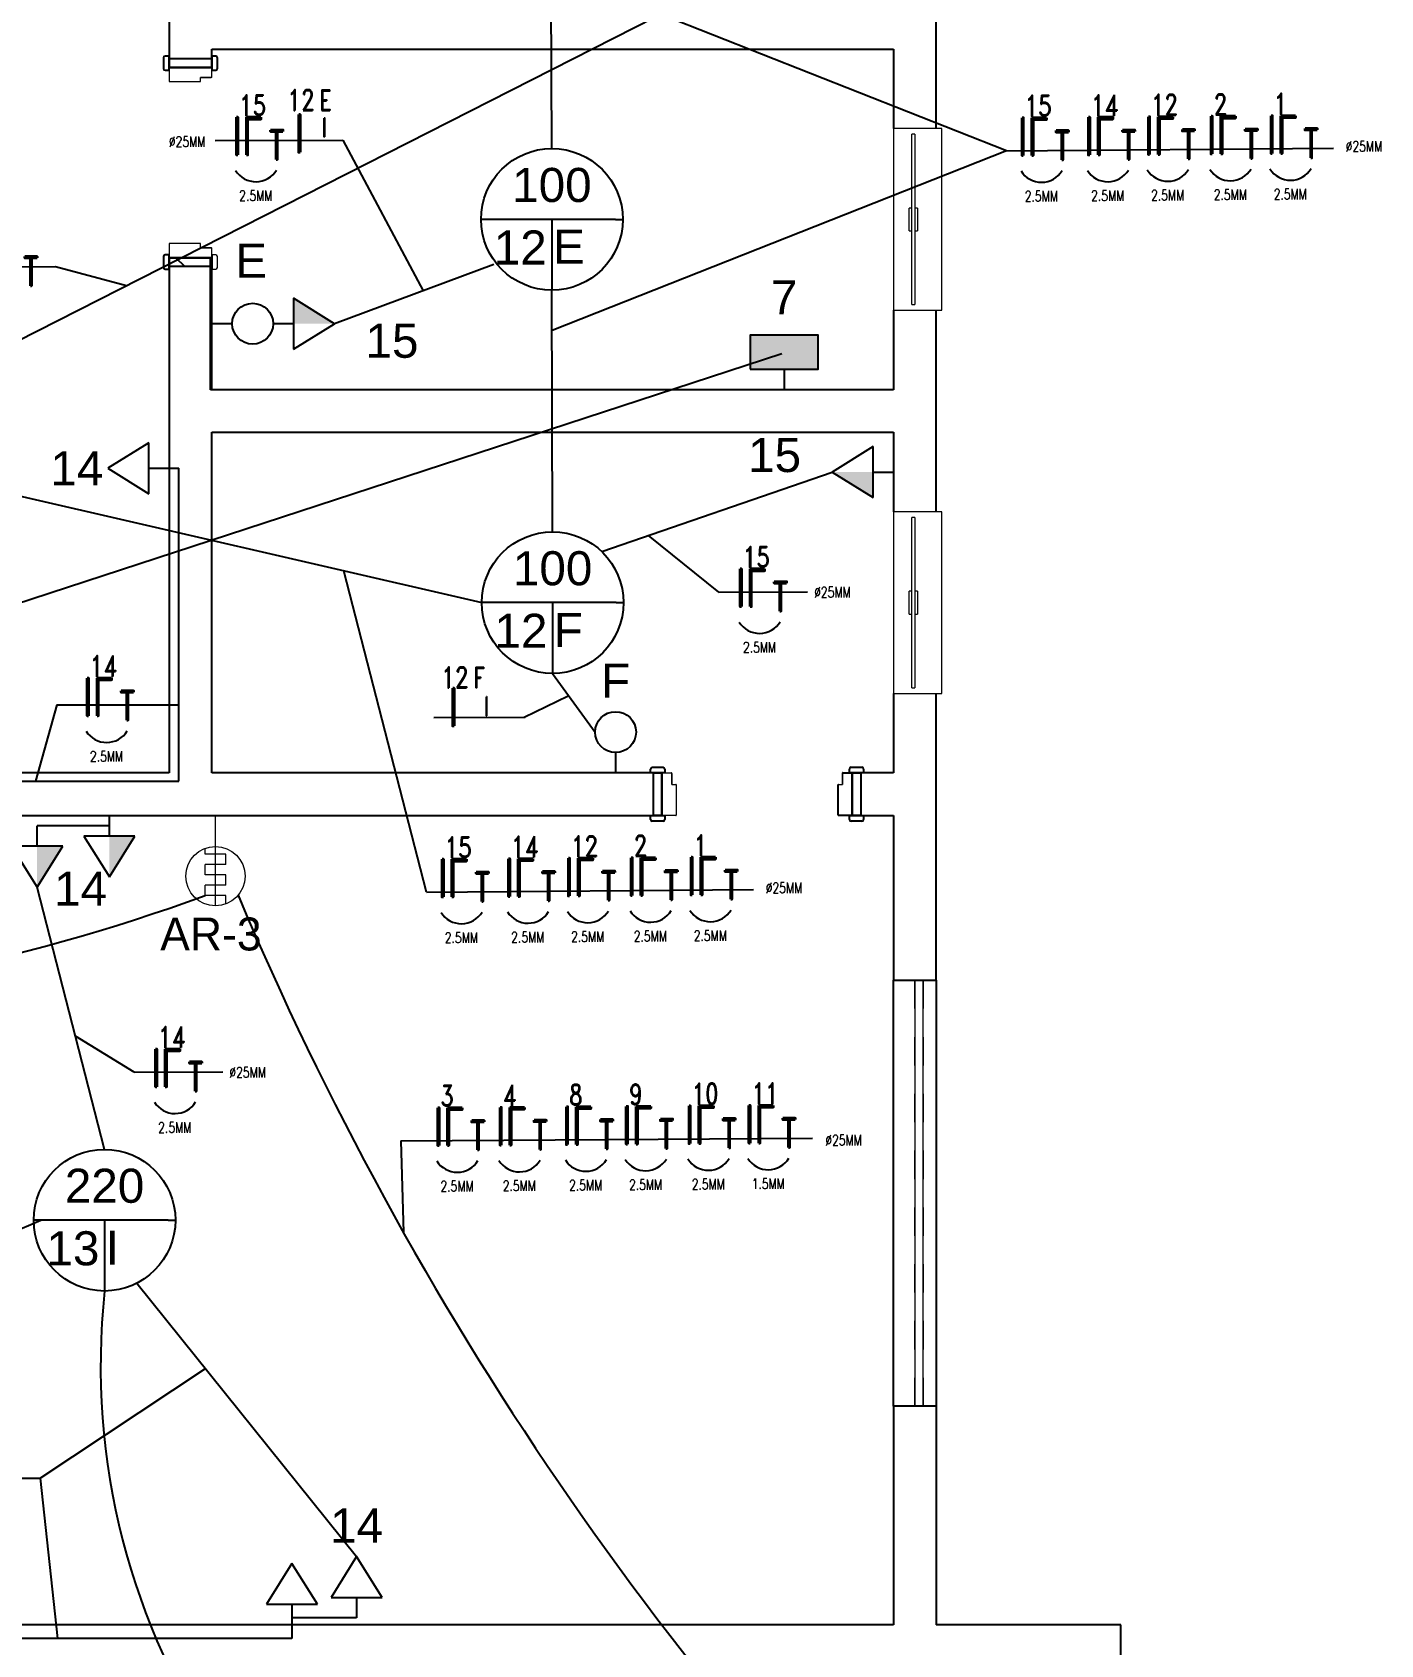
# Model space of a CAD drawing. Header units: metres. Extents: x 2012 to 4043, y 2396 to 4846.
# Drawn here: x 2060.81 to 2065.55, y 2421 to 2426.68 of the extents above; entities that cross this region are included whole.
import ezdxf
from ezdxf.enums import TextEntityAlignment as Align

# ---------------------------------------------------------------- set-up
doc = ezdxf.new("R2010")
doc.units = ezdxf.units.M
doc.linetypes.add('Traço Curto', pattern=[0.0012, 0.0006, -0.0006])
for name, color, linetype, lineweight in [('A-FLOR-PATT', 8, 'Continuous', 9), ('A-GLAZ', 151, 'Continuous', 9), ('LAYERCOMUM', 252, 'Continuous', 25), ('REDE ELETRICA', 7, 'Continuous', 9), ('TOMADAS', 20, 'Continuous', 13)]:
    doc.layers.add(name, color=color, linetype=linetype, lineweight=lineweight)
for name, color, linetype in [('ARQ-ALVNARIA (Paredes)', 4, 'Continuous'), ('ARQ-ESQ-01', 1, 'Continuous'), ('ELETRODUTO EMBUTIDO LAJE PAREDE', 2, 'Continuous'), ('ELETRODUTO LUMINÁRIA', 3, 'Continuous'), ('PDF3_DI-Barramento Fase 3', 4, 'Continuous'), ('PENA1', 2, 'Continuous')]:
    doc.layers.add(name, color=color, linetype=linetype)
doc.styles.add('GYN_Carimbo_Página', font='arial.ttf', dxfattribs={"height": 0.6})
doc.styles.add('GYN_Dispositivos', font='arial.ttf', dxfattribs={"height": 0.2})
doc.styles.add('ROMAND', font='romand__.ttf', dxfattribs={"width": 0.75})
doc.styles.get("Standard").update_dxf_attribs({"font": 'arial.ttf'})

# ---------------------------------------------------------------- blocks, each defined once
blk = doc.blocks.new('*U94')
for p, q in [((-0.3732, 0), (-0.4158, 0)), ((0.3732, 0), (-0.3732, 0)), ((0, 0), (0, -0.3732)), ((0.3732, 0), (0.4158, 0)), ((0, -0.3732), (0, -0.4158))]:
    blk.add_line(p, q)
blk.add_circle((0, 0), 0.4158)
at = {"color": 7, "style": 'GYN_Dispositivos'}
blk.add_attdef('P', text='', height=0.2, dxfattribs=at).set_placement((0, 0.1596), align=Align.BOTTOM_CENTER)
blk.add_attdef('CI', text='', height=0.2, dxfattribs=at).set_placement((-0.1596, 0), align=Align.TOP_RIGHT)
blk.add_attdef('CM', text='', height=0.2, dxfattribs=at).set_placement((0.1596, 0), align=Align.TOP_LEFT)
blk = doc.blocks.new('*U87')
blk.add_hatch(color=256).paths.add_polyline_path([(-0.2, 0.32), (-0.2, 0.12), (0.2, 0.12), (0.2, 0.32)])
blk.add_line((0, 0.12), (0, 0))
blk.add_lwpolyline([(-0.2, 0.12), (0.2, 0.12), (0.2, 0.32), (-0.2, 0.32)], close=True)
at = {"layer": 'REDE ELETRICA', "style": 'GYN_Carimbo_Página'}
blk.add_attdef('CIRCUITO', text='', height=0.2, dxfattribs=at).set_placement((0, 0.5421), align=Align.MIDDLE_CENTER)
blk = doc.blocks.new('*U86')
for points in [[(0, 0.36), (-0.075, 0.24), (0, 0.24)], [(0, 0.24), (-0.075, 0.24), (-0.15, 0.12), (0, 0.12)]]:
    blk.add_hatch(color=256).paths.add_polyline_path(points)
for p, q in [((0, 0.36), (-0.15, 0.12)), ((0.15, 0.12), (0, 0.36)), ((-0.15, 0.12), (0.15, 0.12)), ((0, 0.12), (0, 0))]:
    blk.add_line(p, q)
at = {"layer": 'REDE ELETRICA', "style": 'GYN_Carimbo_Página'}
blk.add_attdef('CIRCUITO', text='', height=0.2, dxfattribs=at).set_placement((0, 0.5421), align=Align.MIDDLE_CENTER)
blk = doc.blocks.new('*U81')
blk.add_line((0, 0.12), (0, 0))
blk.add_circle((0, 0.24), 0.12)
at = {"layer": 'REDE ELETRICA', "style": 'GYN_Carimbo_Página'}
blk.add_attdef('COMANDO', text='', height=0.2, dxfattribs=at).set_placement((0, 0.5421), align=Align.MIDDLE_CENTER)
blk = doc.blocks.new('*U85')
for p, q in [((0, 0.36), (-0.15, 0.12)), ((0.15, 0.12), (0, 0.36)), ((-0.15, 0.12), (0.15, 0.12)), ((0, 0.12), (0, 0))]:
    blk.add_line(p, q)
at = {"layer": 'REDE ELETRICA', "style": 'GYN_Carimbo_Página'}
blk.add_attdef('CIRCUITO', text='', height=0.2, dxfattribs=at).set_placement((0, 0.5421), align=Align.MIDDLE_CENTER)
blk = doc.blocks.new('TomadaAr')
at = {"layer": 'TOMADAS', "ltscale": 3}
for p, q in [((-0.0363, 0.311), (-0.0363, 0.2816)), ((0, 0.3175), (0, 0)), ((-0.0363, 0.2816), (0.0363, 0.2816)), ((-0.0363, 0.2453), (0.0363, 0.2453)), ((-0.0363, 0.2453), (-0.0363, 0.2089)), ((0.0363, 0.2816), (0.0363, 0.2453)), ((-0.0363, 0.2089), (0.0363, 0.2089)), ((-0.0363, 0.1726), (0.0363, 0.1726)), ((-0.0363, 0.1726), (-0.0363, 0.1363)), ((0.0363, 0.2089), (0.0363, 0.1726)), ((-0.0363, 0.1363), (0.0363, 0.1363)), ((0.0363, 0.1363), (0.0363, 0.1157))]:
    blk.add_line(p, q, dxfattribs=at)
blk.add_circle((0, 0.2133), 0.1042, dxfattribs=at)
blk.add_attdef('AR-CI', text='', height=0.12).set_placement((-0.0261, 0.357), align=Align.CENTER)

msp = doc.modelspace()

# ---------------------------------------------------------------- hatches: boundary and pattern name
at = {"layer": 'ARQ-ALVNARIA (Paredes)'}
h = msp.add_hatch(dxfattribs=at)
h.set_pattern_fill('FP_12', color=256, angle=90, style=0, pattern_type=2)
h.set_pattern_definition([(45, (2081.4642, 2415.27625), (-0.318198, 0.318198), []), (135, (2081.4642, 2415.27625), (-0.159099, -0.159099), [])])
h.paths.add_polyline_path([(2061.2892, 2425.8523), (2061.4392, 2425.8523), (2061.4392, 2425.8823), (2061.2892, 2425.8823)], flags=0)
h.paths.add_polyline_path([(2061.4392, 2426.5523), (2061.4392, 2426.5823), (2061.2892, 2426.5823), (2061.2892, 2426.5523)], flags=0)

# ---------------------------------------------------------------- linework, layer by layer
at = {"layer": 'A-FLOR-PATT', "lineweight": 15}
for p, q in [((2061.2892, 2426.5823), (2061.2892, 2426.5523)), ((2061.2892, 2426.5523), (2061.2892, 2426.5033)), ((2061.4392, 2426.5523), (2061.4392, 2426.5823)), ((2061.4392, 2426.5193), (2061.4392, 2426.5523)), ((2061.2902, 2426.5023), (2061.3982, 2426.5023)), ((2061.4392, 2426.5173), (2061.3992, 2426.5173)), ((2061.3992, 2426.5033), (2061.3992, 2426.5173)), ((2061.3992, 2426.5173), (2061.4372, 2426.5173)), ((2061.2892, 2425.9313), (2061.2892, 2425.8823)), ((2061.3982, 2425.9323), (2061.2902, 2425.9323)), ((2061.3992, 2425.9173), (2061.3992, 2425.9313)), ((2061.4392, 2425.8823), (2061.2892, 2425.8823)), ((2061.3992, 2425.9173), (2061.4392, 2425.9173)), ((2061.4372, 2425.9173), (2061.3992, 2425.9173)), ((2061.4392, 2425.8823), (2061.4392, 2425.9153)), ((2061.4532, 2425.8923), (2061.4392, 2425.8923)), ((2061.4392, 2425.8523), (2061.4392, 2425.8823)), ((2061.4592, 2425.8483), (2061.4592, 2425.8863)), ((2061.4392, 2425.8423), (2061.4532, 2425.8423)), ((2063.0242, 2424.0673), (2063.0572, 2424.0673)), ((2063.0592, 2424.0273), (2063.0592, 2424.0673)), ((2063.0592, 2424.0653), (2063.0592, 2424.0273)), ((2063.6592, 2424.0673), (2063.6592, 2424.0273)), ((2063.6592, 2424.0273), (2063.6592, 2424.0653)), ((2063.0592, 2424.0273), (2063.0732, 2424.0273)), ((2063.0742, 2424.0263), (2063.0742, 2423.9183)), ((2063.6452, 2424.0273), (2063.6592, 2424.0273)), ((2063.0732, 2423.9173), (2063.0242, 2423.9173))]:
    msp.add_line(p, q, dxfattribs=at)
at = {"layer": 'A-FLOR-PATT'}
for p, q in [((2061.4392, 2426.5173), (2061.4392, 2426.5193)), ((2064.0092, 2426.3373), (2063.8392, 2426.3373)), ((2063.8392, 2426.3373), (2063.8392, 2425.6973)), ((2064.0092, 2425.6973), (2064.0092, 2426.3373)), ((2063.9042, 2425.7173), (2063.9042, 2426.3173)), ((2063.9142, 2426.3173), (2063.9042, 2426.3173)), ((2063.9142, 2426.3173), (2063.9142, 2425.7173)), ((2063.8942, 2425.9773), (2063.8942, 2426.0573)), ((2063.9042, 2426.0573), (2063.8942, 2426.0573)), ((2063.9242, 2426.0573), (2063.9142, 2426.0573)), ((2063.9242, 2426.0573), (2063.9242, 2425.9773)), ((2063.8942, 2425.9773), (2063.9042, 2425.9773)), ((2063.9142, 2425.9773), (2063.9242, 2425.9773)), ((2063.8392, 2425.6973), (2064.0092, 2425.6973)), ((2063.9042, 2425.7173), (2063.9142, 2425.7173)), ((2064.0092, 2424.9873), (2063.8392, 2424.9873)), ((2063.8392, 2424.9873), (2063.8392, 2424.3473)), ((2063.9042, 2424.3673), (2063.9042, 2424.9673)), ((2063.9142, 2424.9673), (2063.9042, 2424.9673)), ((2063.9142, 2424.9673), (2063.9142, 2424.3673)), ((2064.0092, 2424.3473), (2064.0092, 2424.9873)), ((2063.8942, 2424.6273), (2063.8942, 2424.7073)), ((2063.9042, 2424.7073), (2063.8942, 2424.7073)), ((2063.9242, 2424.7073), (2063.9142, 2424.7073)), ((2063.9242, 2424.7073), (2063.9242, 2424.6273)), ((2063.8942, 2424.6273), (2063.9042, 2424.6273)), ((2063.9142, 2424.6273), (2063.9242, 2424.6273)), ((2063.8392, 2424.3473), (2064.0092, 2424.3473)), ((2063.9042, 2424.3673), (2063.9142, 2424.3673)), ((2063.0592, 2424.0673), (2063.0572, 2424.0673))]:
    msp.add_line(p, q, dxfattribs=at)
at = {"layer": 'A-FLOR-PATT', "lineweight": 25}
for p, q in [((2061.4392, 2425.8823), (2061.2892, 2425.8823)), ((2061.4392, 2425.4173), (2061.4392, 2425.8823)), ((2063.8392, 2423.3373), (2063.9892, 2423.3373)), ((2063.9892, 2421.8373), (2063.8392, 2421.8373))]:
    msp.add_line(p, q, dxfattribs=at)
at = {"layer": 'A-FLOR-PATT', "lineweight": 15}
for centre, radius, start, end in [((2061.2902, 2426.5033), 0.001, 180, 270), ((2061.3982, 2426.5033), 0.001, 270, 0), ((2061.4372, 2426.5193), 0.002, 270, 0), ((2061.2902, 2425.9313), 0.001, 90, 180), ((2061.3982, 2425.9313), 0.001, 0, 90), ((2061.4372, 2425.9153), 0.002, 0, 90), ((2061.4532, 2425.8863), 0.006, 0, 90), ((2061.4532, 2425.8483), 0.006, 270, 0), ((2063.0572, 2424.0653), 0.002, 0, 90), ((2063.0732, 2424.0263), 0.001, 0, 90), ((2063.6452, 2424.0263), 0.001, 90, 180), ((2063.0732, 2423.9183), 0.001, 270, 0), ((2063.6452, 2423.9183), 0.001, 180, 270)]:
    msp.add_arc(centre, radius, start, end, dxfattribs=at)
at = {"layer": 'A-GLAZ', "linetype": 'Traço Curto'}
for p, q in [((2063.9892, 2423.3373), (2063.8392, 2423.3373)), ((2063.9142, 2421.8373), (2063.9142, 2423.3373)), ((2063.9442, 2423.3373), (2063.9442, 2421.8373)), ((2063.9892, 2421.8373), (2063.8392, 2421.8373))]:
    msp.add_line(p, q, dxfattribs=at)
at = {"layer": 'A-GLAZ'}
for p, q in [((2063.9442, 2423.3373), (2063.9142, 2423.3373)), ((2063.9142, 2423.3373), (2063.9142, 2421.8373)), ((2063.9442, 2421.8373), (2063.9442, 2423.3373)), ((2063.9142, 2421.8373), (2063.9442, 2421.8373))]:
    msp.add_line(p, q, dxfattribs=at)
at = {"layer": 'ARQ-ALVNARIA (Paredes)'}
for p, q in [((2061.2892, 2427.9673), (2061.2892, 2426.5523)), ((2063.9892, 2426.3373), (2063.9892, 2427.0473)), ((2061.4392, 2426.6173), (2063.8392, 2426.6173)), ((2061.4392, 2426.5523), (2061.4392, 2426.6173)), ((2063.8392, 2426.6173), (2063.8392, 2426.3373)), ((2061.2692, 2426.5863), (2061.2692, 2426.5483)), ((2061.2892, 2426.5923), (2061.2752, 2426.5923)), ((2061.2892, 2426.5423), (2061.2892, 2426.5923)), ((2061.4392, 2426.5823), (2061.2892, 2426.5823)), ((2061.2892, 2426.5523), (2061.4392, 2426.5523)), ((2061.2892, 2426.5523), (2061.4392, 2426.5523)), ((2061.4392, 2426.5523), (2061.2892, 2426.5523)), ((2061.4532, 2426.5923), (2061.4392, 2426.5923)), ((2061.4392, 2426.5923), (2061.4392, 2426.5423)), ((2061.4592, 2426.5483), (2061.4592, 2426.5863)), ((2061.2752, 2426.5423), (2061.2892, 2426.5423)), ((2061.4392, 2426.5423), (2061.4532, 2426.5423)), ((2061.2692, 2425.8863), (2061.2692, 2425.8483)), ((2061.2892, 2425.8923), (2061.2752, 2425.8923)), ((2061.2892, 2425.8423), (2061.2892, 2425.8923)), ((2061.2892, 2425.8823), (2061.2892, 2424.0673)), ((2061.2892, 2425.8823), (2061.2892, 2425.8523)), ((2061.2892, 2425.8823), (2061.4392, 2425.8823)), ((2061.4342, 2425.4173), (2061.4342, 2425.8823)), ((2061.4392, 2425.8923), (2061.4392, 2425.8423)), ((2061.2752, 2425.8423), (2061.2892, 2425.8423)), ((2061.2892, 2425.8523), (2061.4392, 2425.8523)), ((2063.8392, 2425.6973), (2063.8392, 2425.4173)), ((2063.9892, 2424.9873), (2063.9892, 2425.6973)), ((2063.8392, 2425.4173), (2061.4342, 2425.4173)), ((2061.4392, 2424.0673), (2061.4392, 2425.2673)), ((2061.4392, 2425.2673), (2063.8392, 2425.2673)), ((2063.8392, 2425.2673), (2063.8392, 2424.9873)), ((2063.8392, 2424.3473), (2063.8392, 2424.0673)), ((2063.9892, 2423.3373), (2063.9892, 2424.3473)), ((2061.2892, 2424.0673), (2058.1342, 2424.0673)), ((2063.0242, 2424.0673), (2061.4392, 2424.0673)), ((2062.9842, 2424.0673), (2062.9842, 2424.0813)), ((2063.0342, 2424.0673), (2062.9842, 2424.0673)), ((2062.9902, 2424.0873), (2063.0282, 2424.0873)), ((2062.9942, 2424.0673), (2063.0242, 2424.0673)), ((2062.9942, 2423.9173), (2062.9942, 2424.0673)), ((2063.0242, 2423.9173), (2063.0242, 2424.0673)), ((2063.0242, 2424.0673), (2063.0242, 2423.9173)), ((2063.0242, 2423.9173), (2063.0242, 2424.0673)), ((2063.0342, 2424.0813), (2063.0342, 2424.0673)), ((2063.6612, 2424.0673), (2063.6592, 2424.0673)), ((2063.6612, 2424.0673), (2063.6942, 2424.0673)), ((2063.6842, 2424.0673), (2063.6842, 2424.0813)), ((2063.7342, 2424.0673), (2063.6842, 2424.0673)), ((2063.6902, 2424.0873), (2063.7282, 2424.0873)), ((2063.8392, 2424.0673), (2063.6942, 2424.0673)), ((2063.6942, 2424.0673), (2063.6942, 2423.9173)), ((2063.6942, 2423.9173), (2063.6942, 2424.0673)), ((2063.6942, 2424.0673), (2063.7242, 2424.0673)), ((2063.6942, 2424.0673), (2063.6942, 2423.9173)), ((2063.7242, 2424.0673), (2063.7242, 2423.9173)), ((2063.7342, 2424.0813), (2063.7342, 2424.0673)), ((2063.6442, 2423.9183), (2063.6442, 2424.0263)), ((2058.2842, 2423.9173), (2063.0242, 2423.9173)), ((2062.9842, 2423.9173), (2063.0342, 2423.9173)), ((2062.9842, 2423.9033), (2062.9842, 2423.9173)), ((2063.0282, 2423.8973), (2062.9902, 2423.8973)), ((2063.0242, 2423.9173), (2062.9942, 2423.9173)), ((2063.0342, 2423.9173), (2063.0342, 2423.9033)), ((2063.6942, 2423.9173), (2063.6452, 2423.9173)), ((2063.6842, 2423.9173), (2063.7342, 2423.9173)), ((2063.6842, 2423.9033), (2063.6842, 2423.9173)), ((2063.7282, 2423.8973), (2063.6902, 2423.8973)), ((2063.6942, 2423.9173), (2063.8392, 2423.9173)), ((2063.7242, 2423.9173), (2063.6942, 2423.9173)), ((2063.7342, 2423.9173), (2063.7342, 2423.9033)), ((2063.8392, 2423.9173), (2063.8392, 2423.3373)), ((2063.8392, 2421.8373), (2063.8392, 2421.0673)), ((2063.9892, 2421.8373), (2063.9892, 2421.0673)), ((2063.8392, 2421.0673), (2058.2842, 2421.0673)), ((2063.8392, 2421.0673), (2058.2842, 2421.0673)), ((2064.6392, 2421.0673), (2063.9892, 2421.0673)), ((2064.6392, 2417.9173), (2064.6392, 2421.0673))]:
    msp.add_line(p, q, dxfattribs=at)
for centre, radius, start, end in [((2061.2752, 2426.5863), 0.006, 90, 180), ((2061.2752, 2426.5483), 0.006, 180, 270), ((2061.4532, 2426.5863), 0.006, 0, 90), ((2061.4532, 2426.5483), 0.006, 270, 0), ((2061.2752, 2425.8863), 0.006, 90, 180), ((2061.2752, 2425.8483), 0.006, 180, 270), ((2062.9902, 2424.0813), 0.006, 90, 180), ((2063.0282, 2424.0813), 0.006, 0, 90), ((2063.6612, 2424.0653), 0.002, 90, 180), ((2063.6902, 2424.0813), 0.006, 90, 180), ((2063.7282, 2424.0813), 0.006, 0, 90), ((2062.9902, 2423.9033), 0.006, 180, 270), ((2063.0282, 2423.9033), 0.006, 270, 0), ((2063.6902, 2423.9033), 0.006, 180, 270), ((2063.7282, 2423.9033), 0.006, 270, 0)]:
    msp.add_arc(centre, radius, start, end, dxfattribs=at)
at = {"layer": 'ARQ-ESQ-01'}
for p, q in [((2063.8392, 2421.8373), (2063.8392, 2423.3373)), ((2063.9892, 2423.3373), (2063.9892, 2421.8373))]:
    msp.add_line(p, q, dxfattribs=at)
at = {"layer": 'ELETRODUTO EMBUTIDO LAJE PAREDE'}
for p, q in [((2062.6367, 2426.2667), (2062.6334, 2427.1178)), ((2057.2238, 2423.7934), (2063.4499, 2426.9593)), ((2062.4321, 2425.8582), (2061.8712, 2425.6498)), ((2062.6392, 2424.9167), (2062.6367, 2425.7678)), ((2057.3085, 2423.5361), (2063.446, 2425.5453)), ((2059.4637, 2425.3423), (2062.3897, 2424.6673)), ((2061.2892, 2425.1407), (2061.3232, 2425.1407)), ((2061.3232, 2424.0389), (2061.3232, 2425.1407)), ((2062.812, 2424.8472), (2063.6232, 2425.1273)), ((2062.6392, 2424.4178), (2062.7888, 2424.2113)), ((2060.4088, 2424.0389), (2061.3232, 2424.0389)), ((2061.0617, 2422.7417), (2060.8243, 2423.6653)), ((2061.1753, 2422.2702), (2061.949, 2421.3075)), ((2061.7214, 2421.0673), (2061.7214, 2421.0189)), ((2061.7214, 2421.0189), (2058.2314, 2421.0189))]:
    msp.add_line(p, q, dxfattribs=at)
for centre, radius, start, end in [((2059.0604, 2430.082), 6.8631, 255.21083, 290.07048), ((2072.4036, 2428.2305), 11.8026, 202.90513, 225.83575), ((2059.3676, 2425.8163), 3.6346, 245.9467, 293.8592), ((2063.5213, 2421.9811), 2.4734, 173.927, 254.5598)]:
    msp.add_arc(centre, radius, start, end, dxfattribs=at)
at = {"layer": 'ELETRODUTO LUMINÁRIA'}
for p, q in [((2061.0787, 2423.8813), (2060.8243, 2423.8813)), ((2061.949, 2421.0915), (2061.7214, 2421.0915))]:
    msp.add_line(p, q, dxfattribs=at)
at = {"layer": 'LAYERCOMUM'}
for p, q in [((2064.2372, 2426.2591), (2062.6343, 2426.892)), ((2061.9002, 2426.2965), (2062.1839, 2425.766)), ((2064.2372, 2426.2591), (2062.6371, 2425.6255)), ((2060.889, 2425.8517), (2061.1386, 2425.7839)), ((2063.2249, 2424.7043), (2062.977, 2424.9041)), ((2062.1954, 2423.6477), (2061.9038, 2424.7793)), ((2060.8937, 2424.3073), (2060.8184, 2424.0389)), ((2061.1663, 2423.0133), (2060.9592, 2423.1406)), ((2062.1044, 2422.7713), (2062.1141, 2422.449)), ((2060.8355, 2421.584), (2061.4167, 2421.9699)), ((2060.8355, 2421.584), (2060.8961, 2421.0189))]:
    msp.add_line(p, q, dxfattribs=at)
at = {"layer": 'LAYERCOMUM', "linetype": 'Continuous'}
for p, q in [((2061.4516, 2426.2953), (2061.9002, 2426.2965)), ((2064.2372, 2426.2591), (2065.388, 2426.2685)), ((2060.522, 2425.8487), (2060.889, 2425.8517)), ((2063.2249, 2424.7043), (2063.5368, 2424.7056)), ((2062.5387, 2424.2636), (2062.6935, 2424.3393)), ((2060.8937, 2424.3073), (2061.3232, 2424.3073)), ((2062.2211, 2424.2623), (2062.5425, 2424.2636)), ((2062.1954, 2423.6477), (2063.3462, 2423.657)), ((2061.1663, 2423.0133), (2061.4782, 2423.0145)), ((2062.1044, 2422.7713), (2063.5536, 2422.7807)), ((2060.3583, 2421.5821), (2060.8355, 2421.584))]:
    msp.add_line(p, q, dxfattribs=at)
at = {"layer": 'PENA1'}
for centre in [(2061.5946, 2426.2347), (2064.3602, 2426.2327), (2064.5939, 2426.2346), (2064.8049, 2426.2363), (2065.0255, 2426.2381), (2065.2365, 2426.2398), (2063.3679, 2424.6438), (2061.0689, 2424.2595), (2062.3184, 2423.6212), (2062.5521, 2423.6231), (2062.763, 2423.6248), (2062.9837, 2423.6266), (2063.1947, 2423.6284), (2061.3094, 2422.9527), (2062.3032, 2422.7459), (2062.5223, 2422.7473), (2062.756, 2422.7492), (2062.9669, 2422.7509), (2063.1875, 2422.7527), (2063.3986, 2422.7544)]:
    msp.add_arc(centre, 0.0848, 211.9194, 329.0111, dxfattribs=at)

# ---------------------------------------------------------------- block references
at = {"layer": 'ELETRODUTO LUMINÁRIA'}
ref = msp.add_blockref('*U94', (2062.6367, 2426.0173), dxfattribs=dict(at, xscale=0.6000000000000001, yscale=0.6000000000000001, zscale=0.6000000000000001))
ref.add_attrib('P', '100', dxfattribs={"layer": '0', "color": 7, "height": 0.12, "style": 'GYN_Dispositivos'}).set_placement((2062.6367, 2426.0425), align=Align.BOTTOM_CENTER)
ref.add_attrib('CI', '12', dxfattribs={"layer": '0', "color": 7, "height": 0.12, "style": 'GYN_Dispositivos'}).set_placement((2062.6185, 2425.9782), align=Align.TOP_RIGHT)
ref.add_attrib('CM', 'E', dxfattribs={"layer": '0', "color": 7, "height": 0.12, "style": 'GYN_Dispositivos'}).set_placement((2062.6408, 2425.9809), align=Align.TOP_LEFT)
ref = msp.add_blockref('*U81', (2061.4392, 2425.6498), dxfattribs=dict(at, xscale=0.6000000000000001, yscale=0.6000000000000001, zscale=0.6000000000000001, rotation=270))
ref.add_attrib('COMANDO', 'E', dxfattribs={"layer": 'REDE ELETRICA', "height": 0.12, "style": 'GYN_Carimbo_Página'}).set_placement((2061.5778, 2425.8716), align=Align.MIDDLE_CENTER)
at = {"layer": 'ELETRODUTO LUMINÁRIA', "xscale": 0.6000000000000001, "yscale": 0.6000000000000001, "zscale": 0.6000000000000001}
for name, p, values in [('*U87', (2063.4544, 2425.4173), {'CIRCUITO': '7'}), ('*U81', (2062.8608, 2424.0673), {'COMANDO': 'F'}), ('*U85', (2061.949, 2421.0915), {'CIRCUITO': '14'})]:
    msp.add_blockref(name, p, dxfattribs=at).add_auto_attribs(values)
at = {"layer": 'ELETRODUTO LUMINÁRIA'}
ref = msp.add_blockref('*U86', (2061.6552, 2425.6498), dxfattribs=dict(at, xscale=0.6000000000000001, yscale=0.6000000000000001, zscale=0.6000000000000001, rotation=270))
ref.add_attrib('CIRCUITO', '15', dxfattribs={"layer": 'REDE ELETRICA', "height": 0.12, "style": 'GYN_Carimbo_Página'}).set_placement((2061.9805, 2425.6498), align=Align.TOP_LEFT)
ref = msp.add_blockref('*U86', (2063.8392, 2425.1273), dxfattribs=dict(at, xscale=0.6000000000000001, yscale=0.6000000000000001, zscale=0.6000000000000001, rotation=89.99999999999999))
ref.add_attrib('CIRCUITO', '15', dxfattribs={"layer": 'REDE ELETRICA', "height": 0.12, "style": 'GYN_Carimbo_Página'}).set_placement((2063.5139, 2425.1273), align=Align.RIGHT)
ref = msp.add_blockref('*U85', (2061.2892, 2425.1407), dxfattribs=dict(at, xscale=0.6000000000000001, yscale=0.6000000000000001, zscale=0.6000000000000001, rotation=90))
ref.add_attrib('CIRCUITO', '14', dxfattribs={"layer": 'REDE ELETRICA', "height": 0.12, "style": 'GYN_Carimbo_Página'}).set_placement((2060.9639, 2425.1407), align=Align.MIDDLE_CENTER)
ref = msp.add_blockref('*U94', (2062.6392, 2424.6673), dxfattribs=dict(at, xscale=0.6000000000000001, yscale=0.6000000000000001, zscale=0.6000000000000001))
ref.add_attrib('P', '100', dxfattribs={"layer": '0', "color": 7, "height": 0.12, "style": 'GYN_Dispositivos'}).set_placement((2062.6392, 2424.6925), align=Align.BOTTOM_CENTER)
ref.add_attrib('CI', '12', dxfattribs={"layer": '0', "color": 7, "height": 0.12, "style": 'GYN_Dispositivos'}).set_placement((2062.621, 2424.6282), align=Align.TOP_RIGHT)
ref.add_attrib('CM', 'F', dxfattribs={"layer": '0', "color": 7, "height": 0.12, "style": 'GYN_Dispositivos'}).set_placement((2062.6433, 2424.6309), align=Align.TOP_LEFT)
ref = msp.add_blockref('*U86', (2060.8243, 2423.8813), dxfattribs=dict(at, xscale=0.6000000000000001, yscale=0.6000000000000001, zscale=0.6000000000000001, rotation=180))
ref.add_attrib('CIRCUITO', '14', dxfattribs={"layer": 'REDE ELETRICA', "height": 0.12, "style": 'GYN_Carimbo_Página'}).set_placement((2060.9776, 2423.6599), align=Align.MIDDLE_CENTER)
at = {"layer": 'ELETRODUTO LUMINÁRIA', "xscale": 0.6000000000000001, "yscale": 0.6000000000000001, "zscale": 0.6000000000000001, "rotation": 180}
msp.add_blockref('*U86', (2061.0787, 2423.9173), dxfattribs=at)
at = {"layer": 'ELETRODUTO LUMINÁRIA'}
ref = msp.add_blockref('*U94', (2061.0617, 2422.4923), dxfattribs=dict(at, xscale=0.6000000000000001, yscale=0.6000000000000001, zscale=0.6000000000000001))
ref.add_attrib('P', '220', dxfattribs={"layer": '0', "color": 7, "height": 0.12, "style": 'GYN_Dispositivos'}).set_placement((2061.0617, 2422.5175), align=Align.BOTTOM_CENTER)
ref.add_attrib('CI', '13', dxfattribs={"layer": '0', "color": 7, "height": 0.12, "style": 'GYN_Dispositivos'}).set_placement((2061.0435, 2422.4532), align=Align.TOP_RIGHT)
ref.add_attrib('CM', 'I', dxfattribs={"layer": '0', "color": 7, "height": 0.12, "style": 'GYN_Dispositivos'}).set_placement((2061.0658, 2422.4559), align=Align.TOP_LEFT)
at = {"layer": 'ELETRODUTO LUMINÁRIA', "xscale": 0.6000000000000001, "yscale": 0.6000000000000001, "zscale": 0.6000000000000001}
msp.add_blockref('*U85', (2061.7214, 2421.0673), dxfattribs=at)
at = {"layer": 'PDF3_DI-Barramento Fase 3'}
ref = msp.add_blockref('TomadaAr', (2061.452, 2423.9173), dxfattribs=dict(at, rotation=180))
ref.add_attrib('AR-CI', 'AR-3', dxfattribs={"layer": '0', "color": 7, "height": 0.11604, "width": 0.966996}).set_placement((2061.2576, 2423.5003), align=Align.MIDDLE_LEFT)

# ---------------------------------------------------------------- texts
at = {"layer": 'PENA1', "style": 'ROMAND', "width": 0.75}
for s, height, p in [('15', 0.07371, (2061.5359, 2426.3605)), ('12', 0.07371, (2061.706, 2426.3791, -0.1692)), ('E', 0.0737, (2061.8173, 2426.3781, -0.1692)), ('15', 0.07371, (2064.3015, 2426.3584)), ('14', 0.07371, (2064.5352, 2426.3603)), ('12', 0.07371, (2064.7462, 2426.362)), ('2', 0.0737, (2064.9668, 2426.3638)), ('1', 0.0737, (2065.1778, 2426.3656)), ('T', 0.1032, (2061.6396, 2426.1977)), ('T', 0.1032, (2064.4052, 2426.1957)), ('T', 0.1032, (2064.6389, 2426.1976)), ('T', 0.1032, (2064.8498, 2426.1993)), ('T', 0.1032, (2065.0705, 2426.2011)), ('T', 0.1032, (2065.2815, 2426.2028)), ('%%C25MM', 0.03685, (2061.2882, 2426.2616)), ('%%C25MM', 0.03685, (2065.4315, 2426.2448)), ('2.5MM', 0.03685, (2061.536, 2426.0714)), ('2.5MM', 0.03685, (2064.3016, 2426.0693)), ('2.5MM', 0.03685, (2064.5353, 2426.0712)), ('2.5MM', 0.03685, (2064.7462, 2426.073)), ('2.5MM', 0.03685, (2064.9669, 2426.0748)), ('2.5MM', 0.03685, (2065.1779, 2426.0765)), ('T', 0.1032, (2060.7744, 2425.7523)), ('15', 0.07371, (2063.3092, 2424.7696)), ('T', 0.1032, (2063.4129, 2424.6068)), ('%%C25MM', 0.03685, (2063.56, 2424.6748)), ('2.5MM', 0.03685, (2063.3093, 2424.4805)), ('14', 0.07371, (2061.0102, 2424.3853)), ('12', 0.07371, (2062.248, 2424.3457, -0.1692)), ('F', 0.0737, (2062.3594, 2424.3446, -0.1692)), ('T', 0.1032, (2061.1139, 2424.2225)), ('2.5MM', 0.03685, (2061.0103, 2424.0962)), ('15', 0.07371, (2062.2597, 2423.747)), ('14', 0.07371, (2062.4934, 2423.7489)), ('12', 0.07371, (2062.7043, 2423.7506)), ('2', 0.0737, (2062.925, 2423.7524)), ('1', 0.0737, (2063.136, 2423.7541)), ('T', 0.1032, (2062.3634, 2423.5842)), ('T', 0.1032, (2062.5971, 2423.5861)), ('T', 0.1032, (2062.808, 2423.5879)), ('T', 0.1032, (2063.0286, 2423.5897)), ('T', 0.1032, (2063.2397, 2423.5914)), ('%%C25MM', 0.03685, (2063.3897, 2423.6333)), ('2.5MM', 0.03685, (2062.2598, 2423.4579)), ('2.5MM', 0.03685, (2062.4935, 2423.4598)), ('2.5MM', 0.03685, (2062.7044, 2423.4615)), ('2.5MM', 0.03685, (2062.925, 2423.4633)), ('2.5MM', 0.03685, (2063.1361, 2423.465)), ('14', 0.07371, (2061.2506, 2423.0785)), ('T', 0.1032, (2061.3543, 2422.9157)), ('%%C25MM', 0.03685, (2061.5014, 2422.9837)), ('8', 0.0737, (2062.6973, 2422.8749)), ('9', 0.0737, (2062.9082, 2422.8767)), ('10', 0.07371, (2063.1288, 2422.8785)), ('11', 0.07371, (2063.3399, 2422.8802)), ('3', 0.0737, (2062.2445, 2422.8716)), ('4', 0.0737, (2062.4636, 2422.873)), ('2.5MM', 0.03685, (2061.2507, 2422.7894)), ('T', 0.1032, (2062.3481, 2422.7089)), ('T', 0.1032, (2062.5672, 2422.7103)), ('T', 0.1032, (2062.8009, 2422.7122)), ('T', 0.1032, (2063.0118, 2422.7139)), ('T', 0.1032, (2063.2325, 2422.7157)), ('T', 0.1032, (2063.4435, 2422.7174)), ('%%C25MM', 0.03685, (2063.5994, 2422.7445)), ('2.5MM', 0.03685, (2062.2445, 2422.5825)), ('2.5MM', 0.03685, (2062.4636, 2422.584)), ('2.5MM', 0.03685, (2062.6973, 2422.5859)), ('2.5MM', 0.03685, (2062.9083, 2422.5876)), ('2.5MM', 0.03685, (2063.1289, 2422.5894)), ('1.5MM', 0.03685, (2063.3399, 2422.5911))]:
    msp.add_text(s, height=height, dxfattribs=at).set_placement(p, align=Align.BOTTOM_LEFT)
for height, p in [(0.1327, (2061.5478, 2426.4169)), (0.1327, (2061.767, 2426.4259)), (0.1327, (2064.5471, 2426.4167)), (0.1327, (2064.758, 2426.4184)), (0.1327, (2064.9786, 2426.4202)), (0.1327, (2065.1897, 2426.4219)), (0.0663, (2061.8457, 2426.3936, -0.1692)), (0.1327, (2064.3134, 2426.4148)), (0.1327, (2063.3211, 2424.8259)), (0.1327, (2061.0221, 2424.4416)), (0.1327, (2062.3091, 2424.4055)), (0.0663, (2062.4165, 2424.3549, -0.1692)), (0.1327, (2062.5052, 2423.8053)), (0.1327, (2062.7162, 2423.807)), (0.1327, (2062.9368, 2423.8088)), (0.1327, (2063.1478, 2423.8105)), (0.1327, (2062.2715, 2423.8034)), (0.1327, (2061.2625, 2423.1349)), (0.1327, (2062.2563, 2422.928)), (0.1327, (2062.4754, 2422.9294)), (0.1327, (2062.7091, 2422.9313)), (0.1327, (2062.92, 2422.933)), (0.1327, (2063.1407, 2422.9348)), (0.1327, (2063.3517, 2422.9365))]:
    msp.add_text('I', height=height, rotation=180, dxfattribs=at).set_placement(p, align=Align.BOTTOM_LEFT)
at = {"layer": 'PENA1', "style": 'ROMAND', "text_generation_flag": 2, "width": 0.75}
for p in [(2061.5439, 2426.4169), (2064.5432, 2426.4167), (2064.7541, 2426.4184), (2064.9748, 2426.4202), (2065.1858, 2426.4219), (2064.3095, 2426.4148), (2063.3172, 2424.8259), (2061.0182, 2424.4416), (2062.5014, 2423.8053), (2062.7123, 2423.807), (2062.9329, 2423.8088), (2063.144, 2423.8105), (2062.2677, 2423.8034), (2061.2586, 2423.1349), (2062.2524, 2422.928), (2062.4715, 2422.9294), (2062.7052, 2422.9313), (2062.9162, 2422.933), (2063.1368, 2422.9348), (2063.3478, 2422.9365)]:
    msp.add_text('L', height=0.1327, rotation=180, dxfattribs=at).set_placement(p, align=Align.BOTTOM_LEFT)

doc.saveas('drawing.dxf')
